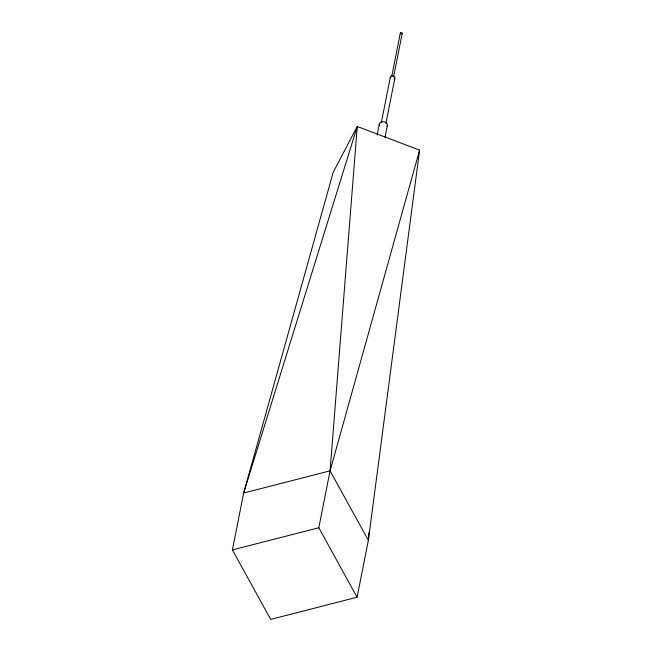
<?xml version="1.0" encoding="UTF-8"?>
<svg xmlns="http://www.w3.org/2000/svg" width="652" height="652" viewBox="0 0 652 652"><rect width="100%" height="100%" fill="white"/><g stroke="black" fill="none" stroke-linecap="round" stroke-linejoin="round"><path stroke-width="0.98" d="M357.092 597.224L318.804 527.753L330.075 470.842L357.255 126.464L419.603 150.115L368.364 540.321L357.092 597.224L270.686 619.4L232.397 549.921L243.669 493.018L333.196 172.283L357.255 126.464L243.669 493.018L330.075 470.842L419.603 150.115M368.999 532.219L368.364 540.321L330.075 470.842M377.133 135.045L379.285 124.157M381.363 122.478L390.287 77.392M391.705 76.569L400.295 33.17M393.588 76.879L402.178 33.488M385.951 123.236L394.876 78.15M385.006 137.279L387.361 125.404M232.397 549.921L318.804 527.753M379.643 125.779A4.083 3.081 11.2 0 1 383.164 121.663A4.083 3.081 11.2 0 1 387.125 126.178M390.303 77.857A2.323 1.752 11.2 0 1 393.417 76.186A2.323 1.752 11.2 0 1 394.036 79.267M400.678 33.871A0.954 0.717 11.2 0 1 400.475 32.836A0.954 0.717 11.2 0 1 401.795 32.787A0.954 0.717 11.2 0 1 401.999 33.822"/></g></svg>
